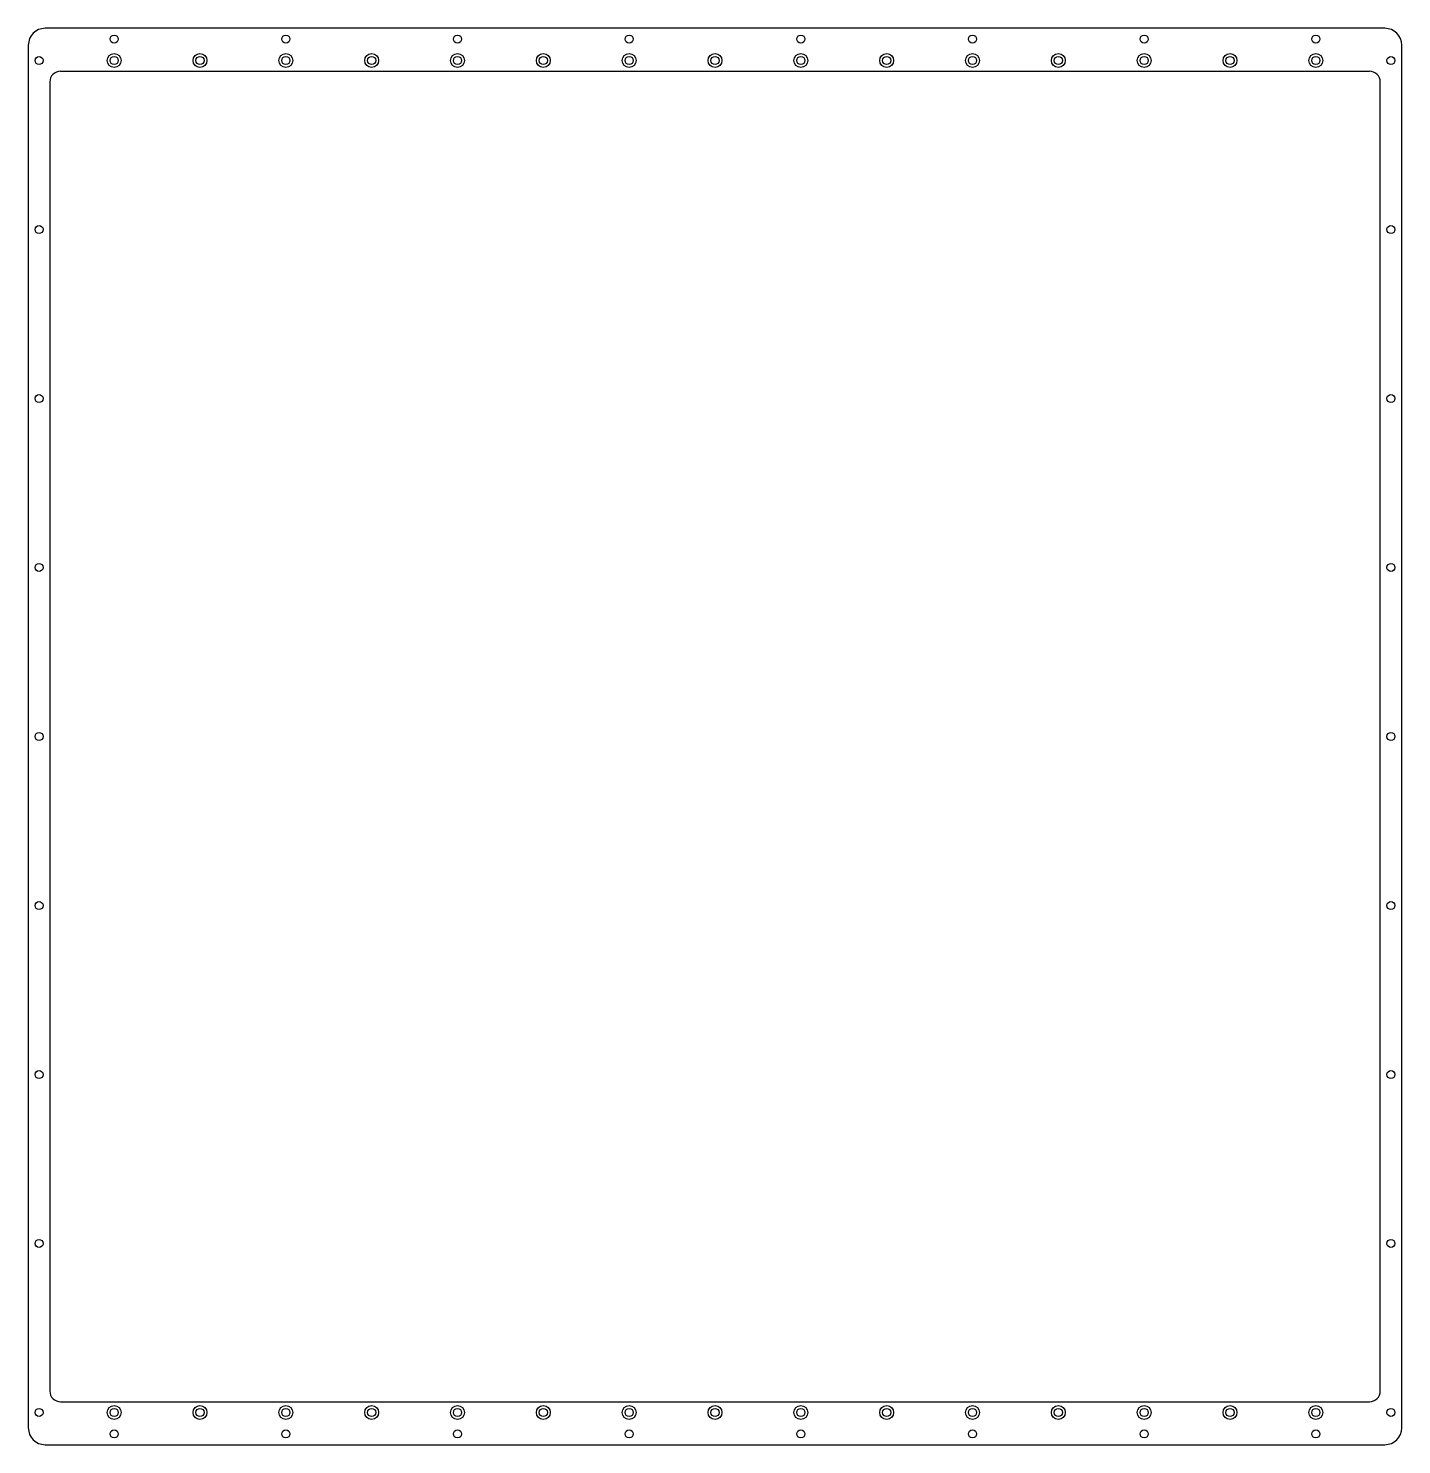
# Model space of a CAD drawing. Header units: inches. Extents: x 0 to 16, y 0 to 16.5.
import ezdxf

# ---------------------------------------------------------------- set-up
doc = ezdxf.new("R2010")
doc.units = ezdxf.units.IN
doc.header["$MEASUREMENT"] = 0

msp = doc.modelspace()

# ---------------------------------------------------------------- linework, layer by layer
for p, q in [((15.803, 16.5), (0.197, 16.5)), ((0, 16.303), (0, 0.197)), ((16, 0.197), (16, 16.303)), ((0.25, 15.875), (0.25, 0.625)), ((0.375, 16), (15.625, 16)), ((15.75, 0.625), (15.75, 15.875)), ((0.375, 0.5), (15.625, 0.5)), ((0.197, 0), (15.803, 0))]:
    msp.add_line(p, q)
for centre, radius in [((1, 16.375), 0.0469), ((3, 16.375), 0.0469), ((5, 16.375), 0.0469), ((7, 16.375), 0.0469), ((9, 16.375), 0.0469), ((11, 16.375), 0.0469), ((13, 16.375), 0.0469), ((15, 16.375), 0.0469), ((0.125, 16.125), 0.0469), ((1, 16.125), 0.047), ((2, 16.125), 0.047), ((3, 16.125), 0.047), ((4, 16.125), 0.047), ((5, 16.125), 0.047), ((6, 16.125), 0.047), ((7, 16.125), 0.047), ((8, 16.125), 0.047), ((9, 16.125), 0.047), ((10, 16.125), 0.047), ((11, 16.125), 0.047), ((12, 16.125), 0.047), ((13, 16.125), 0.047), ((14, 16.125), 0.047), ((15, 16.125), 0.047), ((15.875, 16.125), 0.0469), ((0.125, 14.156), 0.0469), ((15.875, 14.156), 0.0469), ((0.125, 12.187), 0.0469), ((15.875, 12.187), 0.0469), ((0.125, 10.219), 0.0469), ((15.875, 10.219), 0.0469), ((0.125, 8.25), 0.0469), ((15.875, 8.25), 0.0469), ((0.125, 6.281), 0.0469), ((15.875, 6.281), 0.0469), ((0.125, 4.312), 0.0469), ((15.875, 4.312), 0.0469), ((0.125, 2.344), 0.0469), ((15.875, 2.344), 0.0469), ((0.125, 0.375), 0.0469), ((1, 0.375), 0.047), ((2, 0.375), 0.047), ((3, 0.375), 0.047), ((4, 0.375), 0.047), ((5, 0.375), 0.047), ((6, 0.375), 0.047), ((7, 0.375), 0.047), ((8, 0.375), 0.047), ((9, 0.375), 0.047), ((10, 0.375), 0.047), ((11, 0.375), 0.047), ((12, 0.375), 0.047), ((13, 0.375), 0.047), ((14, 0.375), 0.047), ((15, 0.375), 0.047), ((15.875, 0.375), 0.0469), ((1, 0.125), 0.0469), ((3, 0.125), 0.0469), ((5, 0.125), 0.0469), ((7, 0.125), 0.0469), ((9, 0.125), 0.0469), ((11, 0.125), 0.0469), ((13, 0.125), 0.0469), ((15, 0.125), 0.0469)]:
    msp.add_circle(centre, radius)
at = {"ltscale": 0.1}
for centre in [(1, 16.125), (2, 16.125), (3, 16.125), (4, 16.125), (5, 16.125), (6, 16.125), (7, 16.125), (8, 16.125), (9, 16.125), (10, 16.125), (11, 16.125), (12, 16.125), (13, 16.125), (14, 16.125), (15, 16.125), (1, 0.375), (2, 0.375), (3, 0.375), (4, 0.375), (5, 0.375), (6, 0.375), (7, 0.375), (8, 0.375), (9, 0.375), (10, 0.375), (11, 0.375), (12, 0.375), (13, 0.375), (14, 0.375), (15, 0.375)]:
    msp.add_circle(centre, 0.081, dxfattribs=at)
for centre, radius, start, end in [((0.197, 16.303), 0.197, 90, 180), ((15.803, 16.303), 0.197, 0, 90), ((0.375, 15.875), 0.125, 90, 180), ((15.625, 15.875), 0.125, 0, 90), ((0.375, 0.625), 0.125, 180, 270), ((15.625, 0.625), 0.125, 270, 0), ((0.197, 0.197), 0.197, 180, 270), ((15.803, 0.197), 0.197, 270, 0)]:
    msp.add_arc(centre, radius, start, end)

doc.saveas('drawing.dxf')
